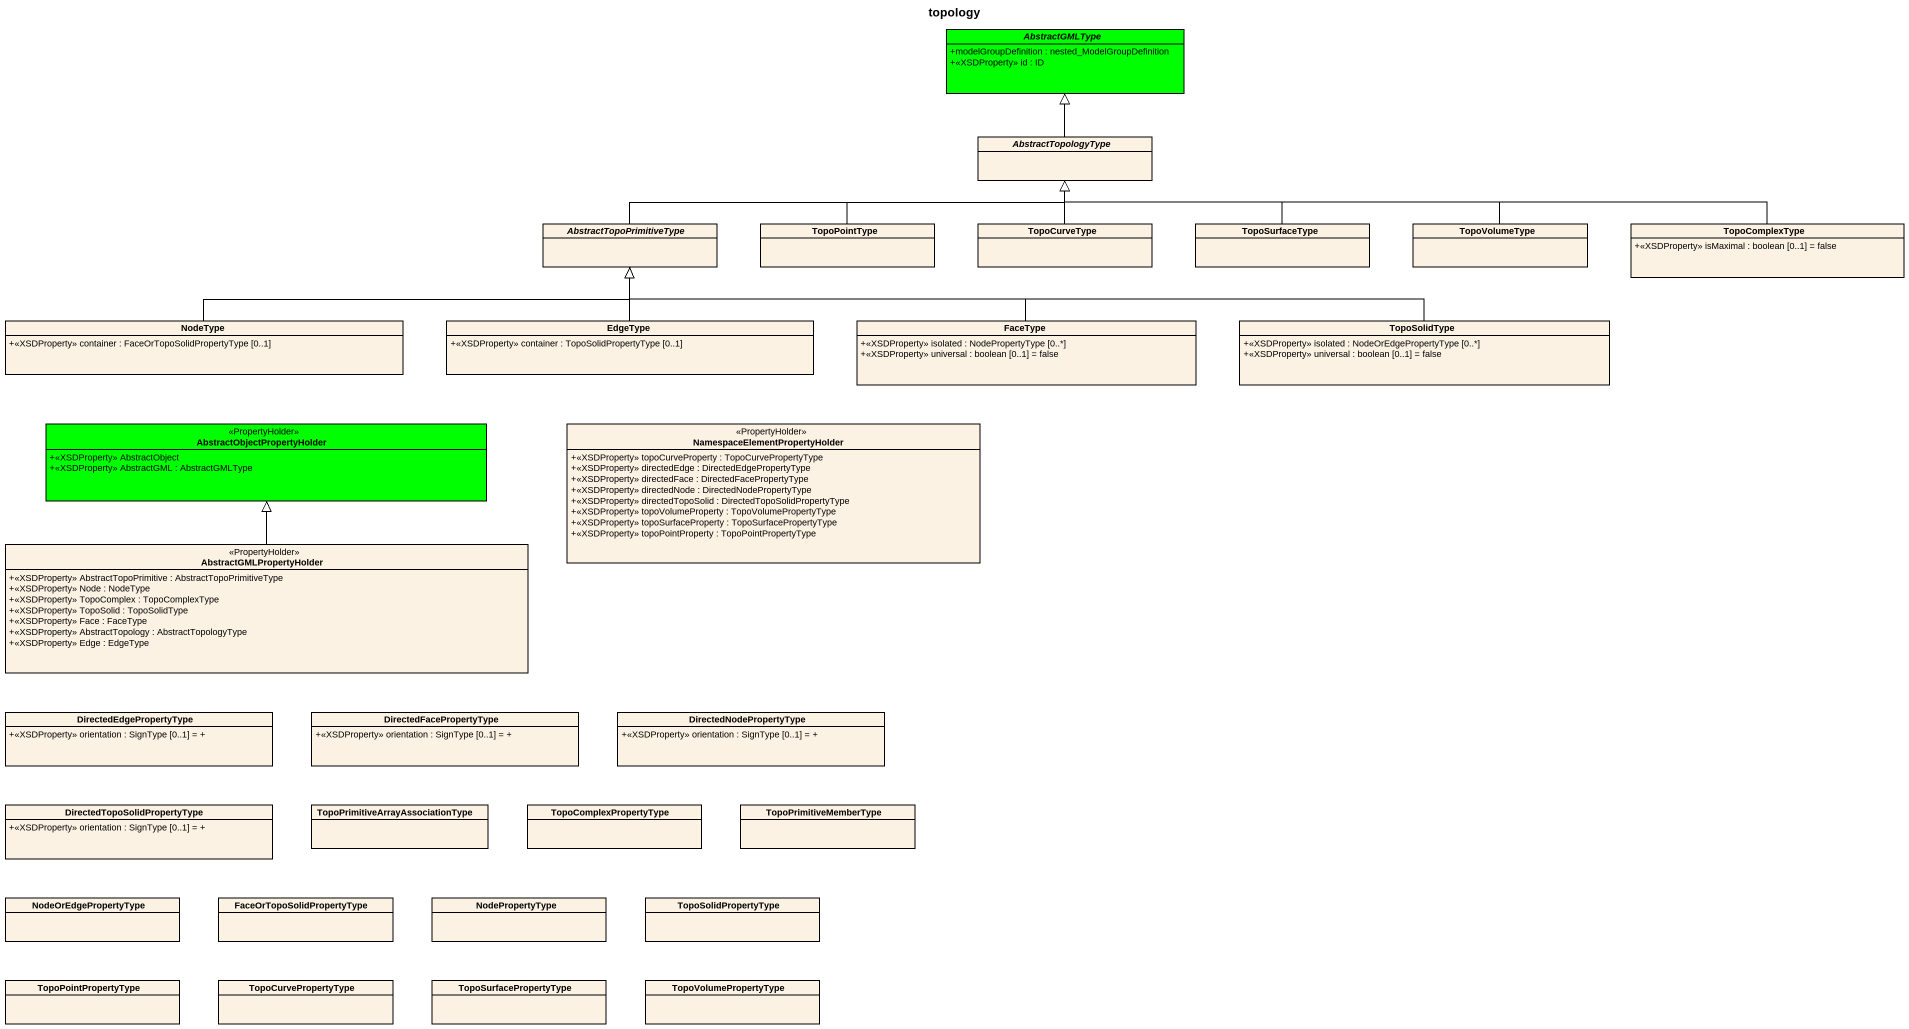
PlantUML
@startuml
title topology
hide circle
hide empty members
skinparam classAttributeIconSize 0
abstract class AbstractGMLType #00FF00 {
  +modelGroupDefinition : nested_ModelGroupDefinition
  +<<XSDProperty>> id : ID
}
abstract class AbstractTopologyType
abstract class AbstractTopoPrimitiveType
class TopoPointType
class TopoCurveType
class TopoSurfaceType
class TopoVolumeType
class TopoComplexType {
  +<<XSDProperty>> isMaximal : boolean [0..1] = false
}
class NodeType {
  +<<XSDProperty>> container : FaceOrTopoSolidPropertyType [0..1]
}
class EdgeType {
  +<<XSDProperty>> container : TopoSolidPropertyType [0..1]
}
class FaceType {
  +<<XSDProperty>> isolated : NodePropertyType [0..*]
  +<<XSDProperty>> universal : boolean [0..1] = false
}
class TopoSolidType {
  +<<XSDProperty>> isolated : NodeOrEdgePropertyType [0..*]
  +<<XSDProperty>> universal : boolean [0..1] = false
}
class AbstractObjectPropertyHolder <<PropertyHolder>> #00FF00 {
  +<<XSDProperty>> AbstractObject
  +<<XSDProperty>> AbstractGML : AbstractGMLType
}
class "NamespaceElementPropertyHolder" as NamespaceElementPropertyHold <<PropertyHolder>> {
  +<<XSDProperty>> topoCurveProperty : TopoCurvePropertyType
  +<<XSDProperty>> directedEdge : DirectedEdgePropertyType
  +<<XSDProperty>> directedFace : DirectedFacePropertyType
  +<<XSDProperty>> directedNode : DirectedNodePropertyType
  +<<XSDProperty>> directedTopoSolid : DirectedTopoSolidPropertyType
  +<<XSDProperty>> topoVolumeProperty : TopoVolumePropertyType
  +<<XSDProperty>> topoSurfaceProperty : TopoSurfacePropertyType
  +<<XSDProperty>> topoPointProperty : TopoPointPropertyType
}
class AbstractGMLPropertyHolder <<PropertyHolder>> {
  +<<XSDProperty>> AbstractTopoPrimitive : AbstractTopoPrimitiveType
  +<<XSDProperty>> Node : NodeType
  +<<XSDProperty>> TopoComplex : TopoComplexType
  +<<XSDProperty>> TopoSolid : TopoSolidType
  +<<XSDProperty>> Face : FaceType
  +<<XSDProperty>> AbstractTopology : AbstractTopologyType
  +<<XSDProperty>> Edge : EdgeType
}
class DirectedEdgePropertyType {
  +<<XSDProperty>> orientation : SignType [0..1] = +
}
class DirectedFacePropertyType {
  +<<XSDProperty>> orientation : SignType [0..1] = +
}
class DirectedNodePropertyType {
  +<<XSDProperty>> orientation : SignType [0..1] = +
}
class "DirectedTopoSolidPropertyType" as DirectedTopoSolidPropertyTyp {
  +<<XSDProperty>> orientation : SignType [0..1] = +
}
class "TopoPrimitiveArrayAssociationType" as TopoPrimitiveArrayAssociatio
class TopoComplexPropertyType
class TopoPrimitiveMemberType
class NodeOrEdgePropertyType
class FaceOrTopoSolidPropertyType
class NodePropertyType
class TopoSolidPropertyType
class TopoPointPropertyType
class TopoCurvePropertyType
class TopoSurfacePropertyType
class TopoVolumePropertyType
AbstractTopologyType -up-|> AbstractGMLType
AbstractTopoPrimitiveType -right-|> AbstractTopologyType
TopoPointType -right-|> AbstractTopologyType
TopoCurveType -up-|> AbstractTopologyType
TopoSurfaceType -left-|> AbstractTopologyType
TopoVolumeType -left-|> AbstractTopologyType
TopoComplexType -left-|> AbstractTopologyType
NodeType -right-|> AbstractTopoPrimitiveType
EdgeType -up-|> AbstractTopoPrimitiveType
FaceType -left-|> AbstractTopoPrimitiveType
TopoSolidType -left-|> AbstractTopoPrimitiveType
AbstractGMLPropertyHolder -up-|> AbstractObjectPropertyHolder
@enduml
